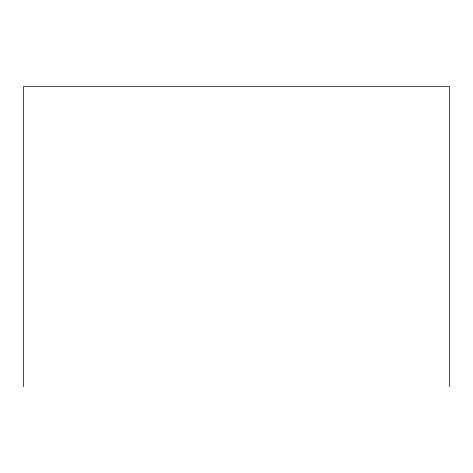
<?xml version="1.0" encoding="UTF-8"?>
<svg xmlns="http://www.w3.org/2000/svg" width="473" height="473" viewBox="0 0 473 473"><rect width="100%" height="100%" fill="white"/><g stroke="black" fill="none" stroke-linecap="round" stroke-linejoin="round"><path stroke-width="0.71" d="M449.35 386.683L449.35 86.317L23.65 86.317L23.65 386.683"/></g></svg>
